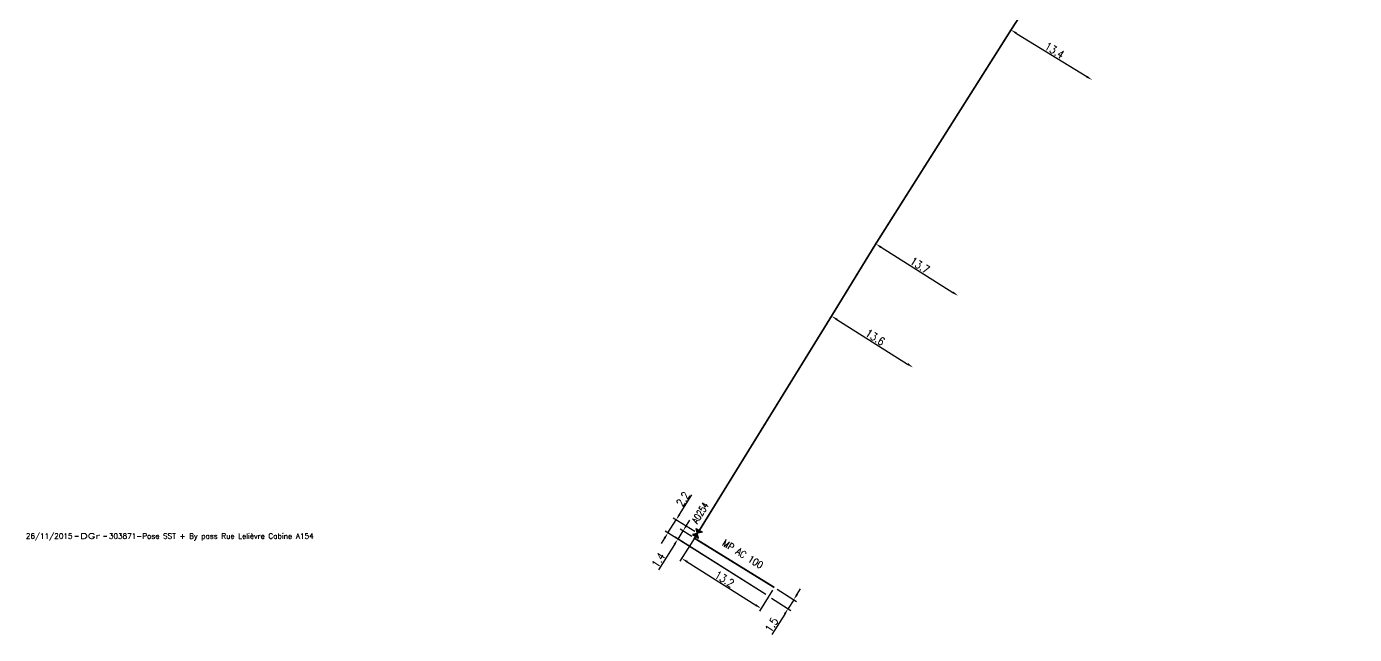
# Model space of a CAD drawing. Header units: millimetres. Extents: x 184000 to 185000, y 128000 to 129000.
# Drawn here: x 184561 to 184747.8, y 128475.1 to 128560.6 of the extents above; entities that cross this region are included whole.
import ezdxf
from ezdxf.enums import TextEntityAlignment as Align

# ---------------------------------------------------------------- set-up
doc = ezdxf.new("R2010")
doc.units = ezdxf.units.MM
doc.header["$PDMODE"] = 34
doc.layers.get('0').update_dxf_attribs({"linetype": 'CONTINUOUS'})
doc.layers.get('DEFPOINTS').update_dxf_attribs({"linetype": 'CONTINUOUS'})
doc.layers.add('G_120', color=4, linetype='CONTINUOUS')
doc.layers.add('G_300', color=7, linetype='CONTINUOUS')
doc.layers.add('G_910', color=7, linetype='CONTINUOUS', plot=False)
doc.styles.get("Standard").update_dxf_attribs({"font": 'romans.shx', "width": 0.85})
doc.linetypes.add('G_typB_AP', pattern='A,5,-0.3,["o",Standard,S=1.5,R=0,X=0,Y=-0.5],-1.65', length=6.95)
doc.dimstyles.get("Standard").update_dxf_attribs({"dimtxt": 1.5, "dimasz": 1.2, "dimexe": 0.625, "dimexo": 0.625, "dimgap": 0.25, "dimtad": 1, "dimdec": 1, "dimzin": 0, "dimdsep": 46, "dimtxsty": 'Standard', "dimcen": -0.5, "dimadec": 0, "dimazin": 0, "dimtfac": 1, "dimtdec": 1, "dimtmove": 0, "dimatfit": 3, "dimfxl": 0, "dimtolj": 1, "dimtzin": 0, "dimarcsym": 0})

# ---------------------------------------------------------------- blocks, each defined once
blk = doc.blocks.new('G_300_04')
at = {"linetype": 'Continuous'}
h = blk.add_hatch(color=0, dxfattribs=at)
h.paths.add_polyline_path([(-0.5, 0.5), (-0.5, -0.5), (0, 0)])
h.paths.add_polyline_path([(0.5, 0.5), (0, 0), (0.5, -0.5)])
at = {"color": 0, "linetype": 'Continuous', "flags": 128}
blk.add_lwpolyline([(-0.5, -0.5), (0.5, 0.5), (0.5, -0.5), (-0.5, 0.5)], close=True, dxfattribs=at)
at = {"color": 0, "linetype": 'Continuous', "width": 0.75}
blk.add_attdef('NUM', text='', height=1, dxfattribs=at).set_placement((0, 1.78), align=Align.MIDDLE_CENTER)
at = {"color": 0, "linetype": 'Continuous', "width": 0.75, "flags": 3}
for tag, p in [('DEF_LEG', (0, -5)), ('DEF_COUP', (0, -7.5)), ('DEF_TYPE', (0, -10))]:
    blk.add_attdef(tag, text='', height=1.2, dxfattribs=at).set_placement(p, align=Align.MIDDLE)
blk = doc.blocks.new('GIS_MODF')
at = {"color": 0, "linetype": 'Continuous', "flags": 128}
for points in [[(-2.26, -0.01), (-1.76, -0.01)], [(1.76, -0.01), (2.26, -0.01)]]:
    blk.add_lwpolyline(points, dxfattribs=at)
at = {"color": 0, "linetype": 'Continuous'}
blk.add_attdef('DATE', text='', height=0.75, dxfattribs=at).set_placement((-2.58, -0.39), align=Align.RIGHT)
at = {"color": 0, "linetype": 'Continuous', "width": 3.590909}
blk.add_attdef('USER', text='', height=0.75, dxfattribs=at).set_placement((-1.52, -0.39), (1.31, -0.39), align=Align.FIT)
at = {"color": 0, "linetype": 'Continuous'}
blk.add_attdef('DESC', (2.53, -0.39), '', height=0.75, dxfattribs=at)
blk = doc.blocks.new('*D589')
at = {"layer": 'DEFPOINTS', "color": 0, "linetype": 'Continuous', "transparency": 16777216}
for p in [(184665.41, 128480.44), (184666.19, 128481.7), (184668.13, 128478.73)]:
    blk.add_point(p, dxfattribs=at)
at = {"layer": 'G_120', "color": 0, "linetype": 'Continuous', "lineweight": -2, "transparency": 16777216}
for p, q in [((184666.59, 128481.45), (184669.31, 128479.73)), ((184669.39, 128480.74), (184669.87, 128481.5)), ((184665.8, 128480.19), (184668.52, 128478.48)), ((184668.91, 128479.98), (184668.13, 128478.73)), ((184667.65, 128477.97), (184665.84, 128475.09))]:
    blk.add_line(p, q, dxfattribs=at)
at = {"layer": 'G_120', "color": 0, "linetype": 'Continuous', "transparency": 16777216}
for points in [[(184669.27, 128480.82), (184669.52, 128480.66), (184668.91, 128479.98)], [(184667.52, 128478.05), (184667.77, 128477.89), (184668.13, 128478.73)]]:
    blk.add_solid(points, dxfattribs=at)
at = {"layer": 'G_120', "color": 0, "linetype": 'Continuous', "transparency": 16777216, "insert": (184665.8, 128476.44), "char_height": 1.125, "attachment_point": 5, "rotation": 57.7879}
blk.add_mtext('\\A1;1.5', dxfattribs=at)
blk = doc.blocks.new('*D590')
at = {"layer": 'DEFPOINTS', "color": 0, "linetype": 'Continuous', "transparency": 16777216}
for p in [(184655.38, 128489.31), (184666.19, 128481.7), (184664.33, 128478.75)]:
    blk.add_point(p, dxfattribs=at)
at = {"layer": 'G_300', "color": 0, "linetype": 'Continuous', "lineweight": -2, "transparency": 16777216}
for p, q in [((184655.13, 128488.92), (184652.91, 128485.4)), ((184653.93, 128485.32), (184663.57, 128479.23)), ((184665.94, 128481.3), (184664.08, 128478.35))]:
    blk.add_line(p, q, dxfattribs=at)
at = {"layer": 'G_300', "color": 0, "linetype": 'Continuous', "transparency": 16777216}
for points in [[(184654.01, 128485.44), (184653.85, 128485.19), (184653.16, 128485.8)], [(184663.65, 128479.35), (184663.49, 128479.1), (184664.33, 128478.75)]]:
    blk.add_solid(points, dxfattribs=at)
at = {"layer": 'G_300', "color": 0, "linetype": 'Continuous', "transparency": 16777216, "insert": (184659.17, 128482.89), "char_height": 1.125, "attachment_point": 5, "rotation": 327.732}
blk.add_mtext('\\A1;13.2', dxfattribs=at)
blk = doc.blocks.new('*D591')
at = {"layer": 'DEFPOINTS', "color": 0, "linetype": 'Continuous', "transparency": 16777216}
for p in [(184651.23, 128489.39), (184655.38, 128489.31), (184665.41, 128480.44)]:
    blk.add_point(p, dxfattribs=at)
at = {"layer": 'G_300', "color": 0, "linetype": 'Continuous', "lineweight": -2, "transparency": 16777216}
for p, q in [((184652.86, 128491.97), (184654.61, 128494.75)), ((184665.01, 128480.69), (184650.84, 128489.64)), ((184651.23, 128489.39), (184652.38, 128491.21)), ((184654.99, 128489.56), (184651.98, 128491.46)), ((184650.75, 128488.63), (184650.27, 128487.87))]:
    blk.add_line(p, q, dxfattribs=at)
at = {"layer": 'G_300', "color": 0, "linetype": 'Continuous', "transparency": 16777216}
for points in [[(184652.73, 128492.05), (184652.99, 128491.89), (184652.38, 128491.21)], [(184650.63, 128488.71), (184650.88, 128488.55), (184651.23, 128489.39)]]:
    blk.add_solid(points, dxfattribs=at)
at = {"layer": 'G_300', "color": 0, "linetype": 'Continuous', "transparency": 16777216, "insert": (184653.34, 128494.14), "char_height": 1.125, "attachment_point": 5, "rotation": 57.7879}
blk.add_mtext('\\A1;2.2', dxfattribs=at)
blk = doc.blocks.new('*D592')
at = {"layer": 'DEFPOINTS', "color": 0, "linetype": 'Continuous', "transparency": 16777216}
for p in [(184652.62, 128488.51), (184654.96, 128488.63), (184665.41, 128480.44)]:
    blk.add_point(p, dxfattribs=at)
at = {"layer": 'G_120', "color": 0, "linetype": 'Continuous', "lineweight": -2, "transparency": 16777216}
for p, q in [((184653.34, 128489.66), (184652.62, 128488.51)), ((184654.57, 128488.88), (184652.95, 128489.91)), ((184653.82, 128490.42), (184654.3, 128491.18)), ((184652.14, 128487.75), (184649.89, 128484.18)), ((184665.01, 128480.69), (184652.23, 128488.76))]:
    blk.add_line(p, q, dxfattribs=at)
at = {"layer": 'G_120', "color": 0, "linetype": 'Continuous', "transparency": 16777216}
for points in [[(184653.7, 128490.5), (184653.95, 128490.34), (184653.34, 128489.66)], [(184652.02, 128487.83), (184652.27, 128487.67), (184652.62, 128488.51)]]:
    blk.add_solid(points, dxfattribs=at)
at = {"layer": 'G_120', "color": 0, "linetype": 'Continuous', "transparency": 16777216, "insert": (184649.87, 128485.55), "char_height": 1.125, "attachment_point": 5, "rotation": 57.7879}
blk.add_mtext('\\A1;1.4', dxfattribs=at)
blk = doc.blocks.new('*D767')
at = {"layer": 'DEFPOINTS', "color": 0, "linetype": 'Continuous', "transparency": 16777216}
for p in [(184674.23, 128519.87), (184685.69, 128512.65), (184685.69, 128512.65)]:
    blk.add_point(p, dxfattribs=at)
at = {"layer": 'G_120', "color": 0, "linetype": 'Continuous', "lineweight": -2, "transparency": 16777216}
blk.add_line((184674.99, 128519.39), (184684.93, 128513.13), dxfattribs=at)
at = {"layer": 'G_120', "color": 0, "linetype": 'Continuous', "transparency": 16777216}
for points in [[(184675.07, 128519.52), (184674.91, 128519.26), (184674.23, 128519.87)], [(184685.01, 128513.26), (184684.85, 128513), (184685.69, 128512.65)]]:
    blk.add_solid(points, dxfattribs=at)
at = {"layer": 'G_120', "color": 0, "linetype": 'Continuous', "transparency": 16777216, "insert": (184680.36, 128516.89), "char_height": 1.125, "attachment_point": 5, "rotation": 327.7879}
blk.add_mtext('\\A1;13.6', dxfattribs=at)
blk = doc.blocks.new('*D768')
at = {"layer": 'DEFPOINTS', "color": 0, "linetype": 'Continuous', "transparency": 16777216}
for p in [(184680.45, 128530.03), (184692.04, 128522.72), (184692.04, 128522.72)]:
    blk.add_point(p, dxfattribs=at)
at = {"layer": 'G_120', "color": 0, "linetype": 'Continuous', "lineweight": -2, "transparency": 16777216}
blk.add_line((184681.21, 128529.55), (184691.28, 128523.2), dxfattribs=at)
at = {"layer": 'G_120', "color": 0, "linetype": 'Continuous', "transparency": 16777216}
for points in [[(184681.29, 128529.67), (184681.13, 128529.42), (184680.45, 128530.03)], [(184691.36, 128523.33), (184691.2, 128523.08), (184692.04, 128522.72)]]:
    blk.add_solid(points, dxfattribs=at)
at = {"layer": 'G_120', "color": 0, "linetype": 'Continuous', "transparency": 16777216, "insert": (184686.65, 128527.01), "char_height": 1.125, "attachment_point": 5, "rotation": 327.7879}
blk.add_mtext('\\A1;13.7', dxfattribs=at)
blk = doc.blocks.new('*D769')
at = {"layer": 'DEFPOINTS', "color": 0, "linetype": 'Continuous', "transparency": 16777216}
for p in [(184699.47, 128560.12), (184710.88, 128553.08), (184710.88, 128553.08)]:
    blk.add_point(p, dxfattribs=at)
at = {"layer": 'G_120', "color": 0, "linetype": 'Continuous', "lineweight": -2, "transparency": 16777216}
blk.add_line((184700.24, 128559.64), (184710.11, 128553.55), dxfattribs=at)
at = {"layer": 'G_120', "color": 0, "linetype": 'Continuous', "transparency": 16777216}
for points in [[(184700.32, 128559.77), (184700.16, 128559.52), (184699.47, 128560.12)], [(184710.19, 128553.68), (184710.03, 128553.43), (184710.88, 128553.08)]]:
    blk.add_solid(points, dxfattribs=at)
at = {"layer": 'G_120', "color": 0, "linetype": 'Continuous', "transparency": 16777216, "insert": (184705.57, 128557.24), "char_height": 1.125, "attachment_point": 5, "rotation": 328.3229}
blk.add_mtext('\\A1;13.4', dxfattribs=at)

msp = doc.modelspace()

# ---------------------------------------------------------------- linework, layer by layer
at = {"layer": 'G_120', "linetype": 'G_typB_AP', "ltscale": 0.5, "const_width": 0.25}
for points in [[(184747.64, 128634.94), (184743.75, 128628.41), (184743.75, 128628.41), (184743.75, 128628.41), (184740.18, 128622.8), (184725.13, 128600.11), (184712.09, 128579.62), (184712.09, 128579.62), (184699.47, 128560.12), (184699.47, 128560.12), (184699.47, 128560.12), (184680.45, 128530.03), (184680.45, 128530.03), (184674.23, 128519.87), (184674.23, 128519.87), (184674.23, 128519.87), (184674.23, 128519.87), (184655.65, 128489.74)], [(184666.19, 128481.7), (184654.96, 128488.63), (184655.12, 128488.89)]]:
    msp.add_lwpolyline(points, dxfattribs=at)

# ---------------------------------------------------------------- block references
at = {"layer": 'G_300', "ltscale": 0.5}
ref = msp.add_blockref('G_300_04', (184655.38, 128489.31), dxfattribs=dict(at, rotation=58.33407517643946))
ref.add_attrib('NUM', 'A0254', dxfattribs={"layer": '0', "color": 0, "linetype": 'Continuous', "height": 1, "rotation": 58.3341, "width": 0.75}).set_placement((184655.77, 128492.2), align=Align.MIDDLE_CENTER)
at = {"layer": 'G_910'}
ref = msp.add_blockref('GIS_MODF', (184570.08, 128488.94), dxfattribs=at)
ref.add_attrib('DATE', '26/11/2015', dxfattribs={"layer": '0', "color": 0, "linetype": 'Continuous', "height": 0.75}).set_placement((184567.5, 128488.56), align=Align.RIGHT)
ref.add_attrib('USER', 'DGr', dxfattribs={"layer": '0', "color": 0, "linetype": 'Continuous', "height": 0.75, "width": 1.462963}).set_placement((184568.57, 128488.56), (184571.39, 128488.56), align=Align.FIT)
ref.add_attrib('DESC', '303871-Pose SST + By pass Rue Lelièvre Cabine A154', (184572.61, 128488.56), dxfattribs={"layer": '0', "color": 0, "linetype": 'Continuous', "height": 0.75})

# ---------------------------------------------------------------- texts
at = {"layer": 'G_120', "linetype": 'Continuous', "width": 0.85}
msp.add_text('MP AC 100', height=1, rotation=328.2963, dxfattribs=at).set_placement((184661.75, 128486.4), align=Align.MIDDLE)

# ---------------------------------------------------------------- dimensions: what is measured, and where the dimension line sits
at = {"layer": 'G_120', "linetype": 'Continuous'}
for base, p1, p2, angle, override, picture, middle in [((184710.88, 128553.08), (184699.47, 128560.12), (184710.88, 128553.08), 148.3229, {"dimscale": 0.75, "dimatfit": 0}, '*D769', (184705.57, 128557.24)), ((184692.04, 128522.72), (184680.45, 128530.03), (184692.04, 128522.72), 147.7879, {"dimscale": 0.75, "dimatfit": 0}, '*D768', (184686.65, 128527.01)), ((184685.6948, 128512.6486), (184674.2304, 128519.8715), (184685.6948, 128512.6486), 147.7879, {"dimscale": 0.75, "dimlfac": 1, "dimlunit": 2, "dimatfit": 0}, '*D767', (184680.3624, 128516.8946))]:
    dim = msp.add_linear_dim(base=base, p1=p1, p2=p2, angle=angle, dimstyle='Standard', override=override, dxfattribs=at)
    dim.commit()
    dim.dimension.update_dxf_attribs({"geometry": picture, "text_midpoint": middle})
for base, p1, picture, middle in [((184652.62, 128488.51), (184654.96, 128488.63), '*D592', (184650.5, 128485.15)), ((184668.13, 128478.73), (184666.19, 128481.7), '*D589', (184666.43, 128476.04))]:
    dim = msp.add_linear_dim(base=base, p1=p1, p2=(184665.41, 128480.44), angle=57.7879, dimstyle='Standard', override={"dimscale": 0.75, "dimatfit": 0}, dxfattribs=at)
    dim.commit()
    dim.dimension.update_dxf_attribs({"geometry": picture, "text_midpoint": middle, "dimtype": 160})
at = {"layer": 'G_300', "linetype": 'Continuous'}
for base, p2, angle, picture, middle in [((184651.23, 128489.39), (184665.41, 128480.44), 57.7879, '*D591', (184653.97, 128493.74)), ((184664.33, 128478.75), (184666.19, 128481.7), 147.732, '*D590', (184658.77, 128482.26))]:
    dim = msp.add_linear_dim(base=base, p1=(184655.38, 128489.31), p2=p2, angle=angle, dimstyle='Standard', override={"dimscale": 0.75, "dimatfit": 0}, dxfattribs=at)
    dim.commit()
    dim.dimension.update_dxf_attribs({"geometry": picture, "text_midpoint": middle, "dimtype": 160})

doc.saveas('drawing.dxf')
